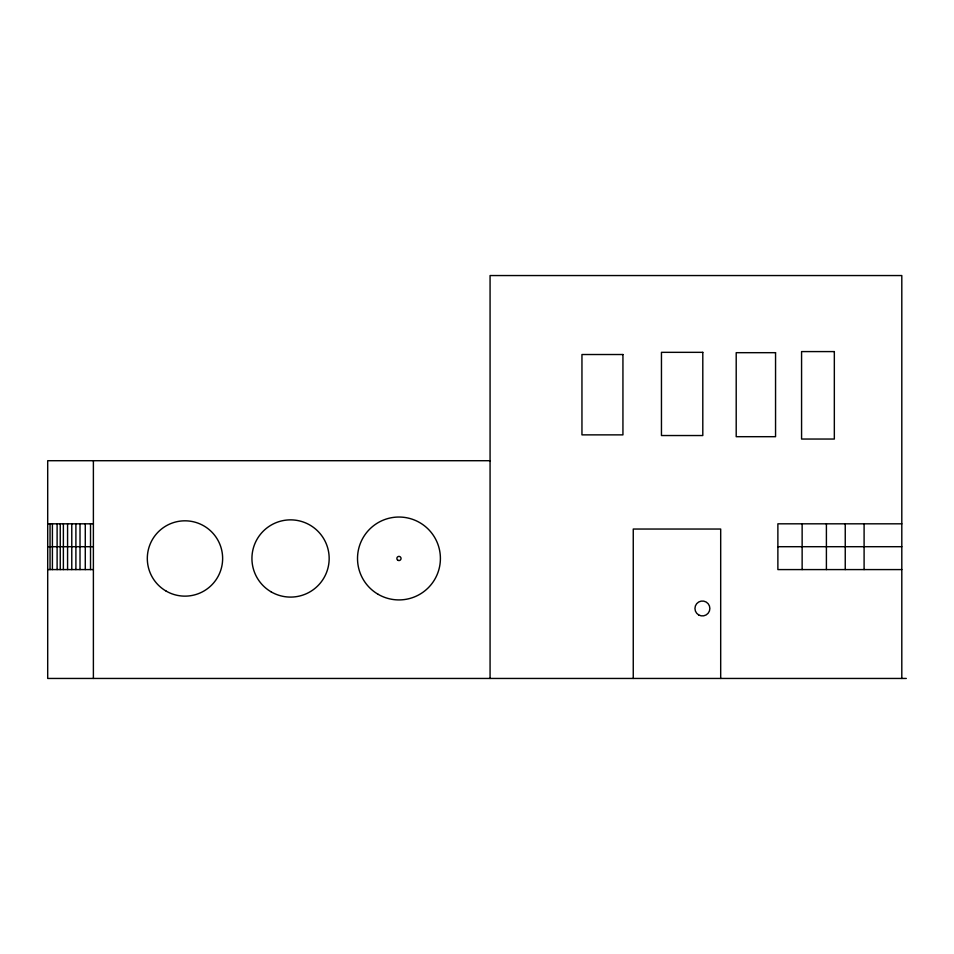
<?xml version="1.0" encoding="UTF-8"?>
<svg xmlns="http://www.w3.org/2000/svg" width="954" height="954" viewBox="0 0 954 954"><rect width="100%" height="100%" fill="white"/><g stroke="black" fill="none" stroke-linecap="round" stroke-linejoin="round"><path stroke-width="1.43" d="M490.404 460.71L47.7 460.71L47.7 678.449L906.3 678.449M47.7 523.818L93.385 523.818M901.804 523.818L777.88 523.818L777.88 569.586L901.804 569.586M47.7 546.702L93.385 546.702M777.88 546.702L901.804 546.702M47.7 569.586L93.385 569.586M901.804 678.449L901.804 275.551L490.07 275.551L490.07 678.449M864.097 523.818L864.097 569.586M845.244 523.818L845.244 569.586M826.402 523.818L826.402 569.586M802.135 523.818L802.135 569.586M720.687 678.449L720.687 529.041L633.253 529.041L633.253 678.449M93.385 460.71L93.385 678.449M90.523 523.818L90.523 569.586M85.276 523.818L85.276 569.586M80.017 523.818L80.017 569.586M75.903 523.818L75.903 569.586M71.777 523.818L71.777 569.586M67.579 523.818L67.579 569.586M63.381 523.818L63.381 569.586M60.245 523.818L60.245 569.586M57.109 523.818L57.109 569.586M52.41 523.818L52.41 569.586M50.049 523.818L50.049 569.586M834.333 351.585L801.575 351.585L801.575 439.043L834.333 439.043L834.333 351.585M702.8 352.336L661.456 352.336L661.456 435.537L702.8 435.537L702.8 352.336M775.554 352.682L736.202 352.682L736.202 436.693L775.554 436.693L775.554 352.682M622.938 354.518L581.952 354.518L581.952 434.869L622.938 434.869L622.938 354.518M166.139 591.098A37.671 37.671 0 0 0 222.64 558.472A37.671 37.671 0 0 0 166.139 525.857A37.671 37.671 0 0 0 166.139 591.098M271.246 591.921A38.613 38.613 0 0 0 329.166 558.472A38.613 38.613 0 0 0 271.246 525.034A38.613 38.613 0 0 0 271.246 591.921M397.913 560.296A2.099 2.099 0 0 0 401.05 558.472A2.099 2.099 0 0 0 397.913 556.659A2.099 2.099 0 0 0 397.913 560.296M378.237 594.366A41.439 41.439 0 0 0 440.402 558.472A41.439 41.439 0 0 0 378.237 522.589A41.439 41.439 0 0 0 378.237 594.366M698.674 614.936A7.465 7.465 0 0 0 709.871 608.473A7.465 7.465 0 0 0 698.674 602.01A7.465 7.465 0 0 0 698.674 614.936"/></g></svg>
